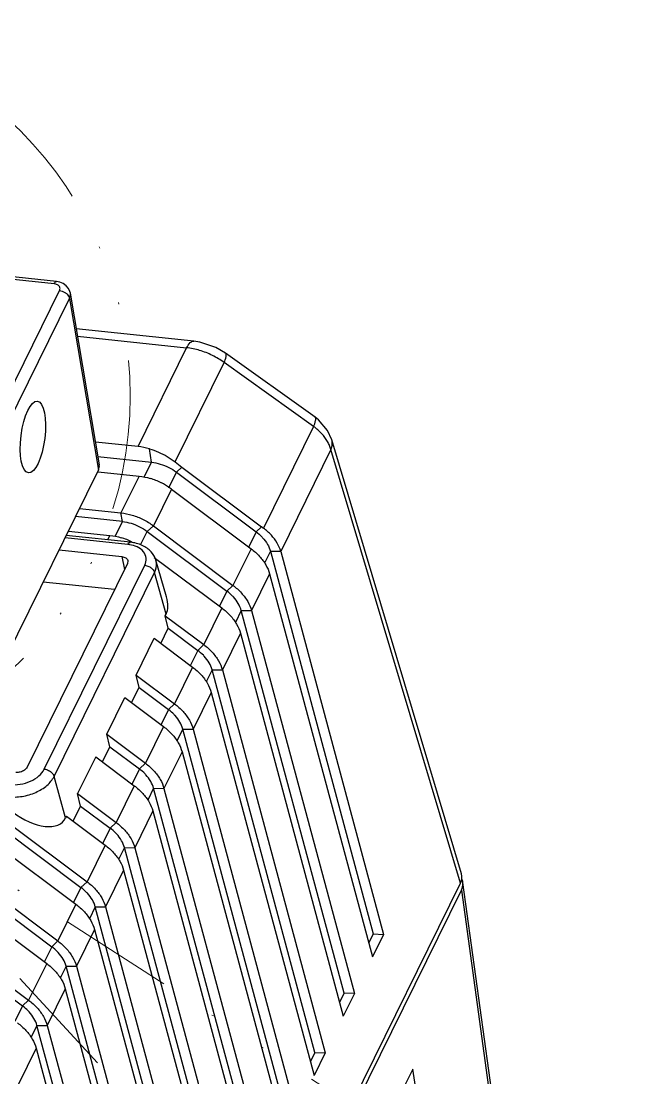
# Model space of a CAD drawing. Header units: millimetres. Extents: x 10368 to 13229, y -13270 to -11269.
# Drawn here: x 12305.8 to 12339.4, y -12036.2 to -11977.7 of the extents above; entities that cross this region are included whole.
import ezdxf

# ---------------------------------------------------------------- set-up
doc = ezdxf.new("R2010")
doc.units = ezdxf.units.MM
doc.linetypes.add('DIVIDE', pattern=[31.75, 12.7, -6.35, 0, -6.35, 0, -6.35])
doc.layers.add('hatch', color=56, linetype='Continuous', lineweight=9)

# ---------------------------------------------------------------- blocks, each defined once
blk = doc.blocks.new('u59')
at = {"color": 7, "linetype": 'Continuous'}
for p, q in [((-256.58, 271.959), (-261.644, 272.494)), ((-256.447, 272.083), (-261.608, 272.628)), ((-261.603, 260.761), (-256.276, 271.582)), ((-261.054, 260.329), (-255.727, 271.149)), ((-255.727, 271.149), (-254.124, 261.631)), ((-255.678, 271.436), (-254.075, 261.922)), ((-248.835, 268.779), (-255.346, 269.467)), ((-255.275, 269.047), (-249.234, 268.409)), ((-251.928, 262.937), (-249.234, 268.409)), ((-247.08, 268.106), (-247.08, 268.106)), ((-242.12, 264.56), (-247.08, 268.106)), ((-249.871, 262.086), (-247.16, 267.594)), ((-242.2, 264.047), (-247.16, 267.594)), ((-241.935, 264.415), (-242.12, 264.56)), ((-241.422, 263.82), (-241.935, 264.415)), ((-242.2, 264.047), (-244.973, 258.414)), ((-241.189, 263.301), (-241.422, 263.82)), ((-251.928, 262.937), (-254.288, 263.187)), ((-234.005, 239.259), (-241.19, 263.302)), ((-254.152, 262.381), (-251.175, 262.067)), ((-251.175, 262.067), (-251.298, 262.812)), ((-241.24, 262.774), (-244.021, 257.127)), ((-234.061, 238.747), (-241.24, 262.774)), ((-251.582, 261.24), (-251.175, 262.067)), ((-249.796, 261.515), (-249.495, 261.801)), ((-249.495, 261.801), (-245.085, 258.497)), ((-259.24, 251.241), (-254.124, 261.631)), ((-254.134, 261.537), (-251.871, 261.298)), ((-251.871, 261.298), (-252.872, 259.266)), ((-250.221, 260.652), (-249.796, 261.515)), ((-249.796, 261.515), (-245.386, 258.211)), ((-250.078, 260.582), (-251.079, 258.549)), ((-250.078, 260.582), (-245.668, 257.278)), ((-255.169, 259.508), (-252.872, 259.266)), ((-252.792, 258.783), (-255.391, 259.057)), ((-252.792, 258.783), (-252.872, 259.266)), ((-255.785, 258.257), (-253.488, 258.014)), ((-253.199, 257.955), (-252.792, 258.783)), ((-251.413, 258.231), (-251.079, 258.549)), ((-251.079, 258.549), (-246.669, 255.245)), ((-245.386, 258.211), (-245.085, 258.497)), ((-252.486, 257.51), (-255.972, 257.879)), ((-252.353, 257.634), (-255.907, 258.009)), ((-253.488, 258.014), (-253.61, 257.767)), ((-251.782, 257.482), (-251.413, 258.231)), ((-251.413, 258.231), (-247.003, 254.927)), ((-245.386, 258.211), (-245.811, 257.348)), ((-256.303, 257.205), (-252.818, 256.837)), ((-245.668, 257.278), (-246.669, 255.245)), ((-244.593, 257.136), (-244.919, 256.474)), ((-244.593, 257.136), (-238.897, 235.931)), ((-244.593, 257.136), (-244.022, 257.131)), ((-244.021, 257.127), (-238.321, 235.906)), ((-252.818, 256.837), (-252.676, 256.128)), ((-252.49, 256.608), (-252.513, 256.459)), ((-251.028, 256.798), (-247.285, 253.994)), ((-250.352, 254.607), (-250.938, 256.637)), ((-252.513, 256.459), (-258.076, 245.162)), ((-257.12, 245.061), (-251.557, 256.358)), ((-256.578, 244.657), (-251.015, 255.955)), ((-250.374, 253.658), (-251.015, 255.955)), ((-253.228, 255.008), (-257.179, 255.426)), ((-244.638, 255.88), (-245.639, 253.847)), ((-244.638, 255.88), (-238.937, 234.655)), ((-247.003, 254.927), (-247.428, 254.064)), ((-247.003, 254.927), (-246.669, 255.245)), ((-250.422, 253.561), (-250.374, 253.658)), ((-250.255, 252.868), (-250.422, 253.561)), ((-250.422, 253.561), (-248.286, 251.961)), ((-247.285, 253.994), (-248.286, 251.961)), ((-246.21, 253.852), (-246.536, 253.19)), ((-240.514, 232.647), (-246.21, 253.852)), ((-246.21, 253.852), (-245.639, 253.847)), ((-245.639, 253.847), (-239.938, 232.622)), ((-250.667, 252.032), (-250.255, 252.868)), ((-250.255, 252.868), (-248.62, 251.643)), ((-246.255, 252.596), (-247.256, 250.563)), ((-246.255, 252.596), (-240.554, 231.371)), ((-252.039, 250.277), (-251.038, 252.31)), ((-251.038, 252.31), (-248.902, 250.71)), ((-248.62, 251.643), (-248.286, 251.961)), ((-248.62, 251.643), (-249.045, 250.78)), ((-248.902, 250.71), (-249.903, 248.677)), ((-251.872, 249.584), (-252.039, 250.277)), ((-252.039, 250.277), (-249.903, 248.677)), ((-247.827, 250.568), (-248.153, 249.906)), ((-242.131, 229.363), (-247.827, 250.568)), ((-247.827, 250.568), (-247.256, 250.563)), ((-247.256, 250.563), (-241.555, 229.338)), ((-252.284, 248.748), (-251.872, 249.584)), ((-251.872, 249.584), (-250.237, 248.359)), ((-253.656, 246.993), (-252.655, 249.026)), ((-252.655, 249.026), (-250.519, 247.425)), ((-247.872, 249.312), (-248.873, 247.279)), ((-247.872, 249.312), (-242.171, 228.087)), ((-250.237, 248.359), (-250.662, 247.496)), ((-250.237, 248.359), (-249.903, 248.677)), ((-250.519, 247.425), (-251.52, 245.393)), ((-249.444, 247.284), (-249.77, 246.622)), ((-243.748, 226.079), (-249.444, 247.284)), ((-249.444, 247.284), (-248.873, 247.279)), ((-248.873, 247.279), (-243.172, 226.054)), ((-253.489, 246.3), (-253.656, 246.993)), ((-253.656, 246.993), (-251.52, 245.393)), ((-253.901, 245.464), (-253.489, 246.3)), ((-253.489, 246.3), (-251.854, 245.075)), ((-249.489, 246.027), (-250.49, 243.994)), ((-249.489, 246.027), (-243.788, 224.803)), ((-254.272, 245.741), (-255.273, 243.709)), ((-254.272, 245.741), (-252.136, 244.141)), ((-251.854, 245.075), (-251.52, 245.393)), ((-251.854, 245.075), (-252.279, 244.212)), ((-255.937, 242.36), (-256.578, 244.657)), ((-255.106, 243.016), (-255.273, 243.709)), ((-255.273, 243.709), (-253.137, 242.108)), ((-252.136, 244.141), (-253.137, 242.108)), ((-251.061, 243.999), (-251.387, 243.338)), ((-245.365, 222.794), (-251.061, 243.999)), ((-251.061, 243.999), (-250.49, 243.994)), ((-250.49, 243.994), (-244.789, 222.77)), ((-255.518, 242.179), (-255.106, 243.016)), ((-255.106, 243.016), (-253.471, 241.791)), ((-255.889, 242.457), (-255.937, 242.36)), ((-255.889, 242.457), (-253.753, 240.857)), ((-251.106, 242.743), (-252.107, 240.71)), ((-251.106, 242.743), (-245.405, 221.519)), ((-259.164, 242.128), (-254.754, 238.824)), ((-253.471, 241.791), (-253.137, 242.108)), ((-259.498, 241.811), (-255.088, 238.507)), ((-253.471, 241.791), (-253.896, 240.928)), ((-259.78, 240.877), (-255.37, 237.573)), ((-253.753, 240.857), (-254.754, 238.824)), ((-252.678, 240.715), (-253.004, 240.054)), ((-246.982, 219.51), (-252.678, 240.715)), ((-252.678, 240.715), (-252.107, 240.71)), ((-252.107, 240.71), (-246.406, 219.486)), ((-252.723, 239.459), (-253.724, 237.426)), ((-252.723, 239.459), (-247.022, 218.235)), ((-317.177, 69.942), (-234.061, 238.747)), ((-317.109, 69.585), (-234.008, 238.361)), ((-261.115, 238.526), (-256.705, 235.223)), ((-260.781, 238.844), (-256.371, 235.54)), ((-255.088, 238.507), (-255.513, 237.643)), ((-255.088, 238.507), (-254.754, 238.824)), ((-234.008, 238.361), (-230.525, 213.101)), ((-230.446, 213.502), (-233.932, 238.779)), ((-261.397, 237.593), (-256.987, 234.289)), ((-255.37, 237.573), (-256.371, 235.54)), ((-254.295, 237.431), (-254.621, 236.77)), ((-248.599, 216.226), (-254.295, 237.431)), ((-254.295, 237.431), (-253.724, 237.426)), ((-253.724, 237.426), (-248.023, 216.202)), ((-254.34, 236.175), (-255.341, 234.142)), ((-254.34, 236.175), (-248.639, 214.95)), ((-262.398, 235.56), (-257.988, 232.256)), ((-256.705, 235.223), (-256.371, 235.54)), ((-238.897, 235.931), (-239.144, 235.428)), ((-238.321, 235.906), (-238.937, 234.655)), ((-238.897, 235.931), (-238.321, 235.906)), ((-262.732, 235.242), (-258.322, 231.938)), ((-256.705, 235.223), (-257.13, 234.359)), ((-256.987, 234.289), (-257.988, 232.256)), ((-255.912, 234.147), (-256.238, 233.486)), ((-250.216, 212.942), (-255.912, 234.147)), ((-255.912, 234.147), (-255.341, 234.142)), ((-255.341, 234.142), (-249.64, 212.917)), ((-255.957, 232.891), (-256.958, 230.858)), ((-255.957, 232.891), (-250.256, 211.666)), ((-240.514, 232.647), (-240.761, 232.144)), ((-239.938, 232.622), (-240.554, 231.371)), ((-239.938, 232.622), (-240.514, 232.647)), ((-258.322, 231.938), (-258.747, 231.075)), ((-258.322, 231.938), (-257.988, 232.256)), ((-257.529, 230.863), (-257.855, 230.201)), ((-251.833, 209.658), (-257.529, 230.863)), ((-257.529, 230.863), (-256.958, 230.858)), ((-256.958, 230.858), (-251.257, 209.633)), ((-257.574, 229.607), (-258.575, 227.574)), ((-257.574, 229.607), (-251.873, 208.382)), ((-242.131, 229.363), (-242.378, 228.86)), ((-241.555, 229.338), (-242.171, 228.087)), ((-242.131, 229.363), (-241.555, 229.338)), ((-236.708, 228.43), (-237.324, 227.179)), ((-233.305, 207.453), (-236.708, 228.43))]:
    blk.add_line(p, q, dxfattribs=at)
for points in [[(-255.677, 271.436), (-255.699, 271.528), (-255.777, 271.698), (-255.901, 271.847), (-256.067, 271.967), (-256.267, 272.048), (-256.447, 272.083)], [(-247.08, 268.106), (-247.613, 268.424), (-248.504, 268.728), (-248.835, 268.779)]]:
    blk.add_lwpolyline(points, dxfattribs=at)
for centre, radius, start, end in [((-244.126, 261.428), 3.252, 48.33045, 53.66904), ((-225.773, 293.464), 39.563, 232.47543, 233.15878), ((-252.331, 257.573), 3.758, 63.18867, 73.22859), ((-252.332, 257.562), 3.769, 55.14659, 63.25368), ((-252.262, 257.666), 3.643, 53.16396, 55.11495), ((-221.8, 289.58), 38.837, 233.16147, 233.36706), ((-253.948, 254.289), 3.758, 63.18867, 73.22859), ((-252.687, 255.6), 1.921, 81.09507, 83.98808), ((-251.989, 256.333), 1.094, 16.10562, 19.15398)]:
    blk.add_arc(centre, radius, start, end, dxfattribs=at)
blk.add_ellipse((-257.752, 263.469), major_axis=(0.25, 1.985), ratio=0.330706, dxfattribs=at)
for centre, major_axis, ratio, start_param, end_param in [((-251.529, 260.522), (2.6, -1.502), 0.736049, 1.891027, 2.114602), ((-255.057, 261.73), (0.978, 0.211), 0.643936, -0.472107, -0.02958), ((-252.635, 255.352), (2.149, -1.864), 0.522124, 0.136328, 0.678734), ((-258.198, 244.054), (2.149, -1.864), 0.522124, -1.44033, 0.136328), ((-235.462, 238.893), (1.468, 0.319), 0.643301, 5.810828, 6.331814), ((-235.408, 238.507), (1.468, 0.319), 0.643301, 5.810828, 6.447226)]:
    blk.add_ellipse(centre, major_axis=major_axis, ratio=ratio, start_param=start_param, end_param=end_param, dxfattribs=at)
for points, start_tangent, end_tangent in [([(-256.58, 271.959), (-256.525, 272.044), (-256.468, 272.081), (-256.447, 272.082)], (0.441734, 0.897146), (0.990719, -0.135924)), ([(-256.276, 271.582), (-256.251, 271.656), (-256.252, 271.729), (-256.276, 271.797), (-256.325, 271.857), (-256.394, 271.906), (-256.481, 271.94), (-256.58, 271.959)], (0.441502, 0.89726), (-0.994446, 0.105246)), ([(-256.276, 271.582), (-256.125, 271.547), (-255.982, 271.479), (-255.86, 271.383), (-255.772, 271.269), (-255.727, 271.149)], (0.994465, -0.105072), (0.18067, -0.983544)), ([(-255.727, 271.149), (-255.678, 271.296), (-255.677, 271.436)], (0.448927, 0.893568), (-0.163921, 0.986474)), ([(-249.234, 268.409), (-249.036, 268.695), (-248.835, 268.779)], (0.441734, 0.897146), (0.99561, -0.093598)), ([(-247.16, 267.594), (-247.807, 267.986), (-248.513, 268.263), (-249.234, 268.409)], (-0.806895, 0.590695), (-0.994477, 0.104951)), ([(-247.16, 267.594), (-247.049, 267.921), (-247.07, 268.098), (-247.08, 268.104)], (0.406013, 0.913867), (-0.892876, 0.450303)), ([(-242.2, 264.047), (-242.089, 264.375), (-242.11, 264.552), (-242.12, 264.558)], (0.406012, 0.913868), (-0.893269, 0.449522)), ([(-241.573, 263.431), (-241.753, 263.649), (-241.964, 263.857)], (-0.59535, 0.803466), (-0.746612, 0.66526)), ([(-241.24, 262.774), (-241.315, 262.987), (-241.426, 263.208), (-241.573, 263.431)], (-0.269349, 0.963043), (-0.59535, 0.803466)), ([(-241.24, 262.774), (-241.165, 263.177), (-241.19, 263.301)], (0.415063, 0.909792), (-0.290828, 0.956775)), ([(-251.298, 262.812), (-250.796, 262.63), (-250.315, 262.385), (-249.871, 262.086)], (0.959788, -0.280727), (0.793136, -0.609045)), ([(-251.175, 262.067), (-250.695, 261.969), (-250.225, 261.781), (-249.796, 261.515)], (0.994465, -0.105072), (0.800328, -0.599562)), ([(-251.871, 261.298), (-251.247, 261.171)], (0.994465, -0.105072), (0.957663, -0.28789)), ([(-252.872, 259.266), (-252.248, 259.138), (-251.637, 258.894), (-251.079, 258.549)], (0.994465, -0.105072), (0.800328, -0.599562)), ([(-252.792, 258.783), (-252.312, 258.685), (-251.842, 258.497), (-251.413, 258.231)], (0.994465, -0.105072), (0.800328, -0.599562)), ([(-244.021, 257.127), (-244.216, 257.588), (-244.54, 258.025), (-244.973, 258.414)], (-0.259432, 0.965761), (-0.802474, 0.596687)), ([(-253.488, 258.014), (-252.864, 257.887)], (0.994465, -0.105072), (0.957663, -0.28789)), ([(-245.386, 258.211), (-245.072, 257.936)], (0.800328, -0.599562), (0.694739, -0.719262)), ([(-245.072, 257.936), (-245.024, 257.885), (-244.754, 257.518)], (0.694739, -0.719262), (0.498571, -0.866849)), ([(-252.486, 257.51), (-252.398, 257.623), (-252.354, 257.627)], (0.441734, 0.897146), (0.994224, -0.107327)), ([(-251.476, 256.75), (-251.625, 257.111), (-251.983, 257.378), (-252.39, 257.498)], (-0.089221, 0.996012), (-0.987893, 0.155138)), ([(-251.69, 257.457), (-252.353, 257.634)], (-0.907376, 0.42032), (-0.994465, 0.105072)), ([(-251.198, 257.101), (-251.69, 257.457)], (-0.664799, 0.747022), (-0.907376, 0.42032)), ([(-250.956, 256.692), (-251.198, 257.101)], (-0.327973, 0.944687), (-0.664799, 0.747022)), ([(-245.668, 257.278), (-245.198, 256.853)], (0.800328, -0.599562), (0.673612, -0.739085)), ([(-244.754, 257.518), (-244.593, 257.136)], (0.498571, -0.866849), (0.259432, -0.965761)), ([(-252.818, 256.837), (-252.607, 256.768), (-252.495, 256.63), (-252.49, 256.608)], (0.994465, -0.105072), (0.166885, -0.985976)), ([(-251.557, 256.358), (-251.476, 256.75)], (0.441734, 0.897146), (-0.089221, 0.996012)), ([(-251.015, 255.955), (-250.908, 256.479), (-250.939, 256.637)], (0.441734, 0.897146), (-0.284383, 0.958711)), ([(-245.198, 256.853), (-244.847, 256.377)], (0.673612, -0.739085), (0.498589, -0.866839)), ([(-251.557, 256.358), (-251.321, 256.287), (-251.236, 256.237)], (0.994465, -0.105072), (0.82529, -0.564709)), ([(-251.236, 256.237), (-251.124, 256.141)], (0.82529, -0.564709), (0.675265, -0.737575)), ([(-251.124, 256.141), (-251.015, 255.955)], (0.675265, -0.737575), (0.268877, -0.963175)), ([(-244.847, 256.377), (-244.638, 255.88)], (0.498589, -0.866839), (0.259432, -0.965761)), ([(-246.689, 254.652), (-247.003, 254.927)], (-0.694739, 0.719262), (-0.800328, 0.599562)), ([(-246.669, 255.245), (-246.199, 254.82), (-245.848, 254.344), (-245.639, 253.847)], (0.800328, -0.599562), (0.259432, -0.965761)), ([(-246.371, 254.234), (-246.641, 254.601), (-246.689, 254.652)], (-0.498571, 0.866849), (-0.694739, 0.719262)), ([(-246.21, 253.852), (-246.371, 254.234)], (-0.259432, 0.965761), (-0.498571, 0.866849)), ([(-247.285, 253.994), (-246.815, 253.569)], (0.800328, -0.599562), (0.673612, -0.739085)), ([(-246.815, 253.569), (-246.464, 253.093)], (0.673612, -0.739085), (0.498589, -0.866839)), ([(-246.464, 253.093), (-246.255, 252.596)], (0.498589, -0.866839), (0.259432, -0.965761)), ([(-248.286, 251.961), (-247.816, 251.536), (-247.465, 251.06), (-247.256, 250.563)], (0.800328, -0.599562), (0.259432, -0.965761)), ([(-248.306, 251.368), (-248.62, 251.643)], (-0.694739, 0.719262), (-0.800328, 0.599562)), ([(-247.988, 250.95), (-248.258, 251.317), (-248.306, 251.368)], (-0.498571, 0.866849), (-0.694739, 0.719262)), ([(-248.902, 250.71), (-248.432, 250.285)], (0.800328, -0.599562), (0.673612, -0.739085)), ([(-247.827, 250.568), (-247.988, 250.95)], (-0.259432, 0.965761), (-0.498571, 0.866849)), ([(-248.432, 250.285), (-248.081, 249.809)], (0.673612, -0.739085), (0.498589, -0.866839)), ([(-248.081, 249.809), (-247.872, 249.311)], (0.498589, -0.866839), (0.259432, -0.965761)), ([(-249.923, 248.084), (-250.237, 248.359)], (-0.694739, 0.719262), (-0.800328, 0.599562)), ([(-249.903, 248.677), (-249.433, 248.252), (-249.082, 247.776), (-248.873, 247.279)], (0.800328, -0.599562), (0.259432, -0.965761)), ([(-249.605, 247.666), (-249.875, 248.032), (-249.923, 248.084)], (-0.498571, 0.866849), (-0.694739, 0.719262)), ([(-250.519, 247.425), (-250.049, 247.001)], (0.800328, -0.599562), (0.673612, -0.739085)), ([(-249.444, 247.284), (-249.605, 247.666)], (-0.259432, 0.965761), (-0.498571, 0.866849)), ([(-250.049, 247.001), (-249.698, 246.525)], (0.673612, -0.739085), (0.498589, -0.866839)), ([(-249.698, 246.525), (-249.489, 246.027)], (0.498589, -0.866839), (0.259432, -0.965761)), ([(-251.52, 245.393), (-251.05, 244.968), (-250.699, 244.492), (-250.49, 243.994)], (0.800328, -0.599562), (0.259432, -0.965761)), ([(-259.036, 244.209), (-258.458, 244.227), (-257.885, 244.396), (-257.414, 244.691), (-257.12, 245.061)], (0.994465, -0.105072), (0.441734, 0.897146)), ([(-258.076, 245.162), (-258.219, 245.004), (-258.449, 244.902), (-258.704, 244.883)], (-0.441734, -0.897146), (-0.994465, 0.105072)), ([(-257.12, 245.061), (-256.884, 244.99), (-256.687, 244.843), (-256.578, 244.657)], (0.994465, -0.105072), (0.268877, -0.963175)), ([(-251.54, 244.799), (-251.854, 245.075)], (-0.694739, 0.719262), (-0.800328, 0.599562)), ([(-251.223, 244.382), (-251.492, 244.748), (-251.54, 244.799)], (-0.498571, 0.866849), (-0.694739, 0.719262)), ([(-259.121, 243.527), (-258.348, 243.552), (-257.594, 243.775), (-256.972, 244.164), (-256.578, 244.657)], (0.994465, -0.105072), (0.441734, 0.897146)), ([(-251.061, 243.999), (-251.223, 244.382)], (-0.259432, 0.965761), (-0.498571, 0.866849)), ([(-252.136, 244.141), (-251.666, 243.717)], (0.800328, -0.599562), (0.673612, -0.739085)), ([(-251.666, 243.717), (-251.315, 243.24)], (0.673612, -0.739085), (0.498589, -0.866839)), ([(-251.315, 243.24), (-251.106, 242.743)], (0.498589, -0.866839), (0.259432, -0.965761)), ([(-253.137, 242.108), (-252.667, 241.684), (-252.316, 241.208), (-252.107, 240.71)], (0.800328, -0.599562), (0.259432, -0.965761)), ([(-253.157, 241.515), (-253.471, 241.791)], (-0.694739, 0.719262), (-0.800328, 0.599562)), ([(-252.84, 241.098), (-253.109, 241.464), (-253.157, 241.515)], (-0.498571, 0.866849), (-0.694739, 0.719262)), ([(-253.753, 240.857), (-253.283, 240.433)], (0.800328, -0.599562), (0.673612, -0.739085)), ([(-252.678, 240.715), (-252.84, 241.098)], (-0.259432, 0.965761), (-0.498571, 0.866849)), ([(-253.283, 240.433), (-252.932, 239.956)], (0.673612, -0.739085), (0.498589, -0.866839)), ([(-252.932, 239.956), (-252.723, 239.459)], (0.498589, -0.866839), (0.259432, -0.965761)), ([(-254.774, 238.231), (-255.088, 238.507)], (-0.694739, 0.719262), (-0.800328, 0.599562)), ([(-254.754, 238.824), (-254.284, 238.4), (-253.933, 237.924), (-253.724, 237.426)], (0.800328, -0.599562), (0.259432, -0.965761)), ([(-254.457, 237.814), (-254.726, 238.18), (-254.774, 238.231)], (-0.498571, 0.866849), (-0.694739, 0.719262)), ([(-254.295, 237.431), (-254.457, 237.814)], (-0.259432, 0.965761), (-0.498571, 0.866849)), ([(-255.37, 237.573), (-254.9, 237.149)], (0.800328, -0.599562), (0.673612, -0.739085)), ([(-254.9, 237.149), (-254.549, 236.672)], (0.673612, -0.739085), (0.498589, -0.866839)), ([(-254.549, 236.672), (-254.34, 236.175)], (0.498589, -0.866839), (0.259432, -0.965761)), ([(-256.371, 235.54), (-255.901, 235.116), (-255.55, 234.639), (-255.341, 234.142)], (0.800328, -0.599562), (0.259432, -0.965761)), ([(-256.391, 234.947), (-256.705, 235.223)], (-0.694739, 0.719262), (-0.800328, 0.599562)), ([(-256.074, 234.53), (-256.344, 234.896), (-256.391, 234.947)], (-0.498571, 0.866849), (-0.694739, 0.719262)), ([(-256.987, 234.289), (-256.517, 233.864)], (0.800328, -0.599562), (0.673612, -0.739085)), ([(-255.912, 234.147), (-256.074, 234.53)], (-0.259432, 0.965761), (-0.498571, 0.866849)), ([(-256.517, 233.864), (-256.166, 233.388)], (0.673612, -0.739085), (0.498589, -0.866839)), ([(-256.166, 233.388), (-255.957, 232.891)], (0.498589, -0.866839), (0.259432, -0.965761)), ([(-258.009, 231.663), (-258.322, 231.938)], (-0.694739, 0.719262), (-0.800328, 0.599562)), ([(-257.988, 232.256), (-257.518, 231.832), (-257.167, 231.355), (-256.958, 230.858)], (0.800328, -0.599562), (0.259432, -0.965761)), ([(-257.691, 231.246), (-257.961, 231.612), (-258.009, 231.663)], (-0.498571, 0.866849), (-0.694739, 0.719262)), ([(-258.604, 231.005), (-258.134, 230.58)], (0.800328, -0.599562), (0.673612, -0.739085)), ([(-257.529, 230.863), (-257.691, 231.246)], (-0.259432, 0.965761), (-0.498571, 0.866849)), ([(-258.134, 230.58), (-257.783, 230.104)], (0.673612, -0.739085), (0.498589, -0.866839)), ([(-257.783, 230.104), (-257.574, 229.607)], (0.498589, -0.866839), (0.259432, -0.965761))]:
    blk.add_spline(points, degree=3, dxfattribs=dict(at, start_tangent=start_tangent, end_tangent=end_tangent))
at = {"layer": 'hatch', "color": 4, "linetype": 'DIVIDE', "ltscale": 0.5}
for q in [(-163.122, 129.731), (-155.18, 171.763)]:
    blk.add_line((-269.352, 245.299), q, dxfattribs=at)
blk.add_circle((-273.141, 265.73), 20.78, dxfattribs=at)

msp = doc.modelspace()

# ---------------------------------------------------------------- block references
msp.add_blockref('u59', (12564.199, -12264.161))

doc.saveas('drawing.dxf')
